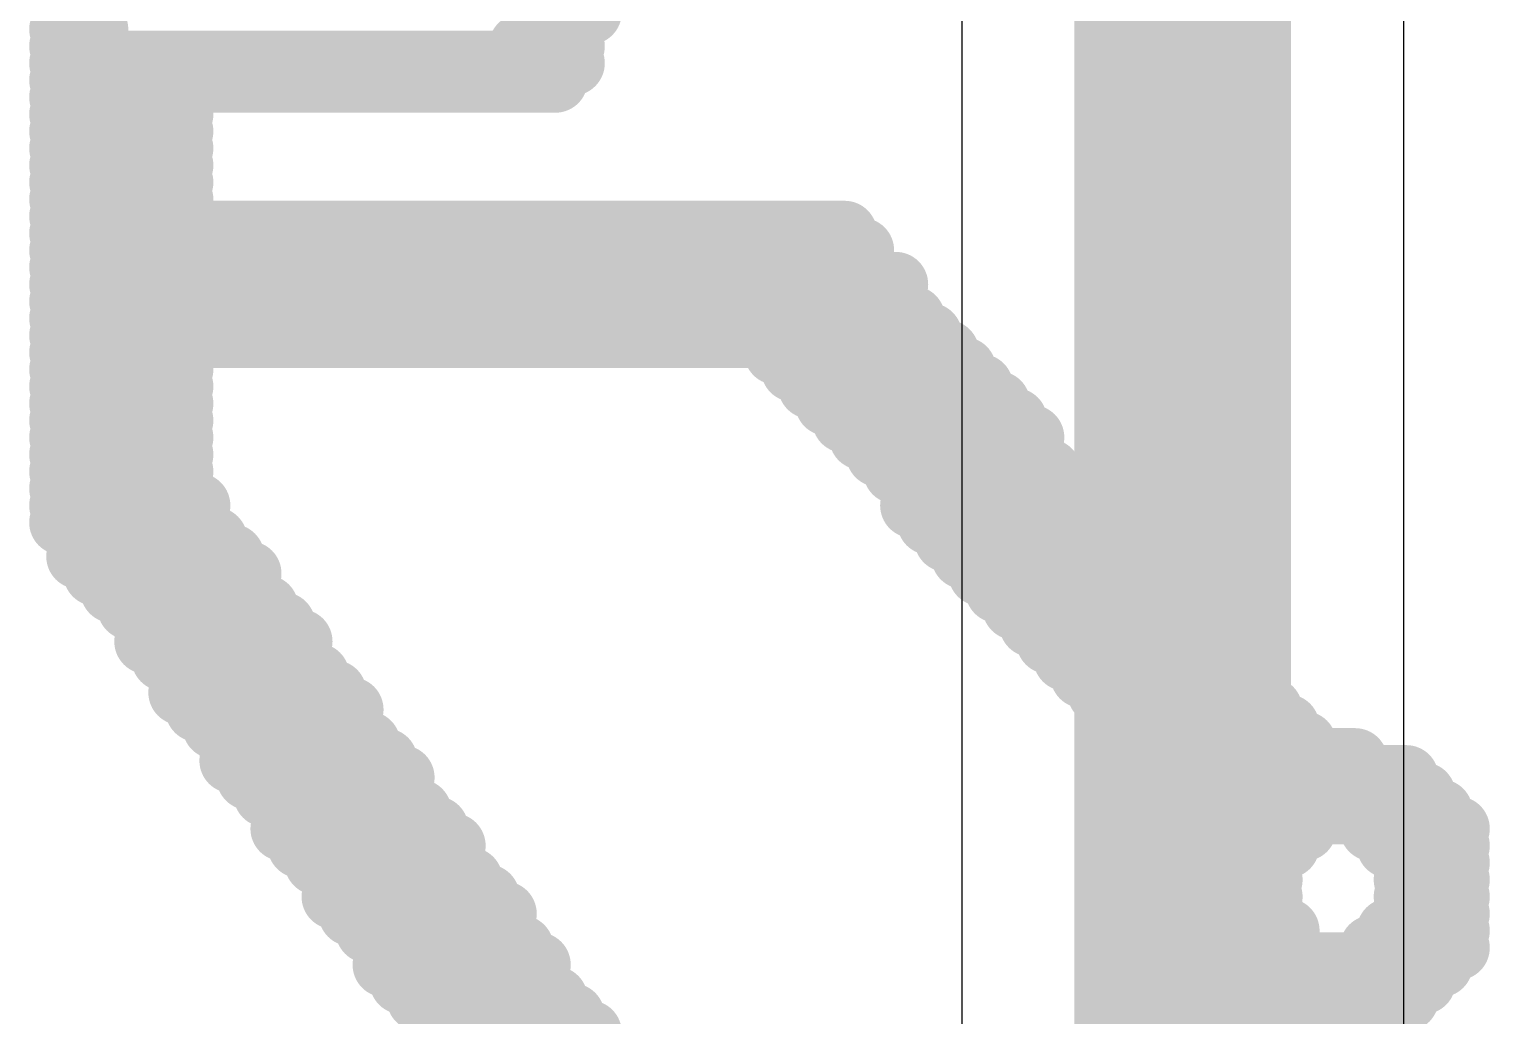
# Model space of a CAD drawing. Header units: inches. Extents: x -4.4 to 45.3, y -0.3 to 53.7.
# Drawn here: x 21.712 to 23.423, y 9.031 to 10.188 of the extents above; entities that cross this region are included whole.
import ezdxf

# ---------------------------------------------------------------- set-up
doc = ezdxf.new("R2010")
doc.units = ezdxf.units.IN
doc.layers.add('Bottom Overlay', color=54, linetype='Continuous')
doc.layers.add('Signal_2', color=76, linetype='Continuous')

msp = doc.modelspace()

# ---------------------------------------------------------------- linework, layer by layer
at = {"layer": 'Bottom Overlay', "const_width": 0.0762}
for points in [[(21.7498, 10.2075), (21.7896, 10.2075)], [(22.3081, 10.2075), (22.3679, 10.2075)], [(21.7498, 10.1875), (21.7896, 10.1875)], [(22.3081, 10.1875), (22.348, 10.1875)], [(21.7498, 10.1676), (21.7896, 10.1676)], [(22.2882, 10.1676), (22.348, 10.1676)], [(21.7498, 10.1477), (21.7896, 10.1477)], [(21.8295, 10.1477), (22.348, 10.1477)], [(21.7498, 10.1277), (21.7896, 10.1277)], [(21.8295, 10.1277), (22.328, 10.1277)], [(21.7498, 10.1078), (21.7896, 10.1078)], [(21.8295, 10.1078), (21.8893, 10.1078)], [(21.7498, 10.0878), (21.7896, 10.0878)], [(21.8295, 10.0878), (21.8893, 10.0878)], [(21.7498, 10.0679), (21.7896, 10.0679)], [(21.8295, 10.0679), (21.8893, 10.0679)], [(21.7498, 10.048), (21.7896, 10.048)], [(21.8295, 10.048), (21.8893, 10.048)], [(21.7498, 10.028), (21.7896, 10.028)], [(21.8295, 10.028), (21.8893, 10.028)], [(21.7498, 10.0081), (21.7896, 10.0081)], [(21.8295, 10.0081), (21.8893, 10.0081)], [(21.7498, 9.9881), (21.7896, 9.9881)], [(21.8295, 9.9881), (21.8893, 9.9881)], [(21.7498, 9.9682), (21.7896, 9.9682)], [(21.8295, 9.9682), (21.8893, 9.9682)], [(21.7498, 9.9483), (21.7896, 9.9483)], [(21.8295, 9.9483), (22.667, 9.9483)], [(21.7498, 9.9283), (21.7896, 9.9283)], [(21.8295, 9.9283), (22.687, 9.9283)], [(21.7498, 9.9084), (21.7896, 9.9084)], [(21.8295, 9.9084), (22.687, 9.9084)], [(21.7498, 9.8884), (21.7896, 9.8884)], [(22.6471, 9.8884), (22.7268, 9.8884)], [(21.7498, 9.8685), (21.7896, 9.8685)], [(22.667, 9.8685), (22.7268, 9.8685)], [(21.7498, 9.8486), (21.7896, 9.8486)], [(21.8495, 9.8486), (22.6271, 9.8486)], [(22.687, 9.8486), (22.7468, 9.8486)], [(21.7498, 9.8286), (21.7896, 9.8286)], [(21.8495, 9.8286), (22.6271, 9.8286)], [(22.7069, 9.8286), (22.7667, 9.8286)], [(21.7498, 9.8087), (21.7896, 9.8087)], [(21.8495, 9.8087), (21.8893, 9.8087)], [(22.5873, 9.8087), (22.6471, 9.8087)], [(22.7268, 9.8087), (22.7867, 9.8087)], [(21.7498, 9.7887), (21.7896, 9.7887)], [(21.8495, 9.7887), (21.8893, 9.7887)], [(22.6072, 9.7887), (22.667, 9.7887)], [(22.7468, 9.7887), (22.8066, 9.7887)], [(21.7498, 9.7688), (21.7896, 9.7688)], [(21.8495, 9.7688), (21.8893, 9.7688)], [(22.6271, 9.7688), (22.687, 9.7688)], [(22.7667, 9.7688), (22.8265, 9.7688)], [(21.7498, 9.7488), (21.7896, 9.7488)], [(21.8495, 9.7488), (21.8893, 9.7488)], [(22.6471, 9.7488), (22.7069, 9.7488)], [(22.7667, 9.7488), (22.8465, 9.7488)], [(21.7498, 9.7289), (21.7896, 9.7289)], [(21.8495, 9.7289), (21.8893, 9.7289)], [(22.667, 9.7289), (22.7268, 9.7289)], [(22.7867, 9.7289), (22.8664, 9.7289)], [(21.7498, 9.709), (21.7896, 9.709)], [(21.8495, 9.709), (21.8893, 9.709)], [(22.687, 9.709), (22.7468, 9.709)], [(22.8066, 9.709), (22.8864, 9.709)], [(21.7498, 9.689), (21.7896, 9.689)], [(21.8495, 9.689), (21.8893, 9.689)], [(22.7069, 9.689), (22.7667, 9.689)], [(22.8265, 9.689), (22.8864, 9.689)], [(21.7498, 9.6691), (21.7896, 9.6691)], [(21.8495, 9.6691), (21.8893, 9.6691)], [(22.7268, 9.6691), (22.7867, 9.6691)], [(22.8465, 9.6691), (22.9063, 9.6691)], [(21.7498, 9.6491), (21.7896, 9.6491)], [(21.8495, 9.6491), (21.8893, 9.6491)], [(22.7468, 9.6491), (22.8066, 9.6491)], [(22.8664, 9.6491), (22.9262, 9.6491)], [(21.7498, 9.6292), (21.7896, 9.6292)], [(21.8495, 9.6292), (21.9093, 9.6292)], [(22.7468, 9.6292), (22.8265, 9.6292)], [(22.8864, 9.6292), (22.9462, 9.6292)], [(21.7498, 9.6093), (21.8096, 9.6093)], [(21.8495, 9.6093), (21.9093, 9.6093)], [(22.7667, 9.6093), (22.8465, 9.6093)], [(22.9063, 9.6093), (22.9661, 9.6093)], [(21.7697, 9.5893), (21.8295, 9.5893)], [(21.8694, 9.5893), (21.9292, 9.5893)], [(22.7867, 9.5893), (22.8664, 9.5893)], [(22.9262, 9.5893), (22.9861, 9.5893)], [(21.7697, 9.5694), (21.8295, 9.5694)], [(21.8893, 9.5694), (21.9492, 9.5694)], [(22.8066, 9.5694), (22.8864, 9.5694)], [(22.9462, 9.5694), (23.006, 9.5694)], [(21.7896, 9.5494), (21.8495, 9.5494)], [(21.9093, 9.5494), (21.9691, 9.5494)], [(22.8265, 9.5494), (22.8864, 9.5494)], [(22.9462, 9.5494), (23.0259, 9.5494)], [(21.8096, 9.5295), (21.8694, 9.5295)], [(21.9093, 9.5295), (21.9691, 9.5295)], [(22.8465, 9.5295), (22.9063, 9.5295)], [(22.9861, 9.5295), (23.0459, 9.5295)], [(21.8295, 9.5096), (21.8893, 9.5096)], [(21.9292, 9.5096), (21.989, 9.5096)], [(22.8664, 9.5096), (22.9262, 9.5096)], [(22.9861, 9.5096), (23.0658, 9.5096)], [(21.8495, 9.4896), (21.8893, 9.4896)], [(21.9492, 9.4896), (22.009, 9.4896)], [(22.8864, 9.4896), (22.9462, 9.4896)], [(23.006, 9.4896), (23.0658, 9.4896)], [(21.8495, 9.4697), (21.9093, 9.4697)], [(21.9691, 9.4697), (22.0289, 9.4697)], [(22.9063, 9.4697), (22.9661, 9.4697)], [(23.0259, 9.4697), (23.0858, 9.4697)], [(21.8694, 9.4497), (21.9292, 9.4497)], [(21.989, 9.4497), (22.0289, 9.4497)], [(22.9262, 9.4497), (22.9861, 9.4497)], [(23.0459, 9.4497), (23.1057, 9.4497)], [(21.8893, 9.4298), (21.9492, 9.4298)], [(21.989, 9.4298), (22.0489, 9.4298)], [(22.9462, 9.4298), (23.006, 9.4298)], [(23.0658, 9.4298), (23.1256, 9.4298)], [(21.8893, 9.4099), (21.9492, 9.4099)], [(22.009, 9.4099), (22.0688, 9.4099)], [(22.9661, 9.4099), (23.0259, 9.4099)], [(23.0858, 9.4099), (23.1456, 9.4099)], [(21.9093, 9.3899), (21.9691, 9.3899)], [(22.0289, 9.3899), (22.0887, 9.3899)], [(22.9861, 9.3899), (23.0459, 9.3899)], [(23.1057, 9.3899), (23.1655, 9.3899)], [(21.9292, 9.37), (21.989, 9.37)], [(22.0289, 9.37), (22.0887, 9.37)], [(23.006, 9.37), (23.0658, 9.37)], [(23.1256, 9.37), (23.1855, 9.37)], [(21.9492, 9.35), (22.009, 9.35)], [(22.0489, 9.35), (22.1087, 9.35)], [(23.0259, 9.35), (23.0858, 9.35)], [(23.1256, 9.35), (23.2054, 9.35)], [(21.9492, 9.3301), (22.009, 9.3301)], [(22.0688, 9.3301), (22.1286, 9.3301)], [(23.0459, 9.3301), (23.1057, 9.3301)], [(23.1456, 9.3301), (23.2652, 9.3301)], [(21.9691, 9.3102), (22.0289, 9.3102)], [(22.0688, 9.3102), (22.1486, 9.3102)], [(23.0459, 9.3102), (23.325, 9.3102)], [(21.989, 9.2902), (22.0489, 9.2902)], [(22.0887, 9.2902), (22.1486, 9.2902)], [(23.0658, 9.2902), (23.345, 9.2902)], [(22.009, 9.2703), (22.0688, 9.2703)], [(22.1087, 9.2703), (22.1685, 9.2703)], [(23.0858, 9.2703), (23.3649, 9.2703)], [(22.009, 9.2503), (22.0688, 9.2503)], [(22.1286, 9.2503), (22.1884, 9.2503)], [(23.1057, 9.2503), (23.2054, 9.2503)], [(23.2852, 9.2503), (23.3849, 9.2503)], [(22.0289, 9.2304), (22.0887, 9.2304)], [(22.1486, 9.2304), (22.2084, 9.2304)], [(23.1057, 9.2304), (23.1855, 9.2304)], [(23.3051, 9.2304), (23.3849, 9.2304)], [(22.0489, 9.2105), (22.1087, 9.2105)], [(22.1486, 9.2105), (22.2084, 9.2105)], [(23.0858, 9.2105), (23.1655, 9.2105)], [(23.325, 9.2105), (23.3849, 9.2105)], [(22.0688, 9.1905), (22.1286, 9.1905)], [(22.1685, 9.1905), (22.2283, 9.1905)], [(23.0858, 9.1905), (23.1655, 9.1905)], [(23.325, 9.1905), (23.3849, 9.1905)], [(22.0688, 9.1706), (22.1286, 9.1706)], [(22.1884, 9.1706), (22.2483, 9.1706)], [(23.0858, 9.1706), (23.1655, 9.1706)], [(23.325, 9.1706), (23.3849, 9.1706)], [(22.0887, 9.1506), (22.1486, 9.1506)], [(22.1884, 9.1506), (22.2682, 9.1506)], [(23.0858, 9.1506), (23.1655, 9.1506)], [(23.325, 9.1506), (23.3849, 9.1506)], [(22.1087, 9.1307), (22.1685, 9.1307)], [(22.2084, 9.1307), (22.2682, 9.1307)], [(23.1057, 9.1307), (23.1855, 9.1307)], [(23.3051, 9.1307), (23.3849, 9.1307)], [(22.1286, 9.1108), (22.1884, 9.1108)], [(22.2283, 9.1108), (22.2882, 9.1108)], [(23.1057, 9.1108), (23.1855, 9.1108)], [(23.2852, 9.1108), (23.3849, 9.1108)], [(22.1286, 9.0908), (22.1884, 9.0908)], [(22.2483, 9.0908), (22.3081, 9.0908)], [(23.1256, 9.0908), (23.3649, 9.0908)], [(22.1486, 9.0709), (22.2084, 9.0709)], [(22.2682, 9.0709), (22.3081, 9.0709)], [(23.1256, 9.0709), (23.345, 9.0709)], [(22.1685, 9.0509), (22.2283, 9.0509)], [(22.2682, 9.0509), (22.328, 9.0509)], [(23.1655, 9.0509), (23.325, 9.0509)], [(22.1884, 9.031), (22.2483, 9.031)], [(22.2882, 9.031), (22.348, 9.031)], [(23.2054, 9.031), (23.2652, 9.031)], [(22.1884, 9.0111), (22.2483, 9.0111)], [(22.3081, 9.0111), (22.3679, 9.0111)]]:
    msp.add_lwpolyline(points, dxfattribs=at)
at = {"layer": 'Bottom Overlay', "const_width": 0.0381}
for points in [[(21.7307, 10.2075, 1), (21.7688, 10.2075, 1)], [(21.7706, 10.2075, 1), (21.8087, 10.2075, 1)], [(22.289, 10.2075, 1), (22.3271, 10.2075, 1)], [(22.3489, 10.2075, 1), (22.387, 10.2075, 1)], [(21.7307, 10.1875, 1), (21.7688, 10.1875, 1)], [(21.7706, 10.1875, 1), (21.8087, 10.1875, 1)], [(22.289, 10.1875, 1), (22.3271, 10.1875, 1)], [(22.3289, 10.1875, 1), (22.367, 10.1875, 1)], [(21.7307, 10.1676, 1), (21.7688, 10.1676, 1)], [(21.7706, 10.1676, 1), (21.8087, 10.1676, 1)], [(22.2691, 10.1676, 1), (22.3072, 10.1676, 1)], [(22.3289, 10.1676, 1), (22.367, 10.1676, 1)], [(21.7307, 10.1477, 1), (21.7688, 10.1477, 1)], [(21.7706, 10.1477, 1), (21.8087, 10.1477, 1)], [(21.8105, 10.1477, 1), (21.8486, 10.1477, 1)], [(22.3289, 10.1477, 1), (22.367, 10.1477, 1)], [(21.7307, 10.1277, 1), (21.7688, 10.1277, 1)], [(21.7706, 10.1277, 1), (21.8087, 10.1277, 1)], [(21.8105, 10.1277, 1), (21.8486, 10.1277, 1)], [(22.309, 10.1277, 1), (22.3471, 10.1277, 1)], [(21.7307, 10.1078, 1), (21.7688, 10.1078, 1)], [(21.7706, 10.1078, 1), (21.8087, 10.1078, 1)], [(21.8105, 10.1078, 1), (21.8486, 10.1078, 1)], [(21.8703, 10.1078, 1), (21.9084, 10.1078, 1)], [(21.7307, 10.0878, 1), (21.7688, 10.0878, 1)], [(21.7706, 10.0878, 1), (21.8087, 10.0878, 1)], [(21.8105, 10.0878, 1), (21.8486, 10.0878, 1)], [(21.8703, 10.0878, 1), (21.9084, 10.0878, 1)], [(21.7307, 10.0679, 1), (21.7688, 10.0679, 1)], [(21.7706, 10.0679, 1), (21.8087, 10.0679, 1)], [(21.8105, 10.0679, 1), (21.8486, 10.0679, 1)], [(21.8703, 10.0679, 1), (21.9084, 10.0679, 1)], [(21.7307, 10.048, 1), (21.7688, 10.048, 1)], [(21.7706, 10.048, 1), (21.8087, 10.048, 1)], [(21.8105, 10.048, 1), (21.8486, 10.048, 1)], [(21.8703, 10.048, 1), (21.9084, 10.048, 1)], [(21.7307, 10.028, 1), (21.7688, 10.028, 1)], [(21.7706, 10.028, 1), (21.8087, 10.028, 1)], [(21.8105, 10.028, 1), (21.8486, 10.028, 1)], [(21.8703, 10.028, 1), (21.9084, 10.028, 1)], [(21.7307, 10.0081, 1), (21.7688, 10.0081, 1)], [(21.7706, 10.0081, 1), (21.8087, 10.0081, 1)], [(21.8105, 10.0081, 1), (21.8486, 10.0081, 1)], [(21.8703, 10.0081, 1), (21.9084, 10.0081, 1)], [(21.7307, 9.9881, 1), (21.7688, 9.9881, 1)], [(21.7706, 9.9881, 1), (21.8087, 9.9881, 1)], [(21.8105, 9.9881, 1), (21.8486, 9.9881, 1)], [(21.8703, 9.9881, 1), (21.9084, 9.9881, 1)], [(21.7307, 9.9682, 1), (21.7688, 9.9682, 1)], [(21.7706, 9.9682, 1), (21.8087, 9.9682, 1)], [(21.8105, 9.9682, 1), (21.8486, 9.9682, 1)], [(21.8703, 9.9682, 1), (21.9084, 9.9682, 1)], [(21.7307, 9.9483, 1), (21.7688, 9.9483, 1)], [(21.7706, 9.9483, 1), (21.8087, 9.9483, 1)], [(21.8105, 9.9483, 1), (21.8486, 9.9483, 1)], [(22.648, 9.9483, 1), (22.6861, 9.9483, 1)], [(21.7307, 9.9283, 1), (21.7688, 9.9283, 1)], [(21.7706, 9.9283, 1), (21.8087, 9.9283, 1)], [(21.8105, 9.9283, 1), (21.8486, 9.9283, 1)], [(22.6679, 9.9283, 1), (22.706, 9.9283, 1)], [(21.7307, 9.9084, 1), (21.7688, 9.9084, 1)], [(21.7706, 9.9084, 1), (21.8087, 9.9084, 1)], [(21.8105, 9.9084, 1), (21.8486, 9.9084, 1)], [(22.6679, 9.9084, 1), (22.706, 9.9084, 1)], [(21.7307, 9.8884, 1), (21.7688, 9.8884, 1)], [(21.7706, 9.8884, 1), (21.8087, 9.8884, 1)], [(22.628, 9.8884, 1), (22.6661, 9.8884, 1)], [(22.7078, 9.8884, 1), (22.7459, 9.8884, 1)], [(21.7307, 9.8685, 1), (21.7688, 9.8685, 1)], [(21.7706, 9.8685, 1), (21.8087, 9.8685, 1)], [(22.648, 9.8685, 1), (22.6861, 9.8685, 1)], [(22.7078, 9.8685, 1), (22.7459, 9.8685, 1)], [(21.7307, 9.8486, 1), (21.7688, 9.8486, 1)], [(21.7706, 9.8486, 1), (21.8087, 9.8486, 1)], [(21.8304, 9.8486, 1), (21.8685, 9.8486, 1)], [(22.6081, 9.8486, 1), (22.6462, 9.8486, 1)], [(22.6679, 9.8486, 1), (22.706, 9.8486, 1)], [(22.7277, 9.8486, 1), (22.7658, 9.8486, 1)], [(21.7307, 9.8286, 1), (21.7688, 9.8286, 1)], [(21.7706, 9.8286, 1), (21.8087, 9.8286, 1)], [(21.8304, 9.8286, 1), (21.8685, 9.8286, 1)], [(22.6081, 9.8286, 1), (22.6462, 9.8286, 1)], [(22.6878, 9.8286, 1), (22.7259, 9.8286, 1)], [(22.7477, 9.8286, 1), (22.7858, 9.8286, 1)], [(21.7307, 9.8087, 1), (21.7688, 9.8087, 1)], [(21.7706, 9.8087, 1), (21.8087, 9.8087, 1)], [(21.8304, 9.8087, 1), (21.8685, 9.8087, 1)], [(21.8703, 9.8087, 1), (21.9084, 9.8087, 1)], [(22.5682, 9.8087, 1), (22.6063, 9.8087, 1)], [(22.628, 9.8087, 1), (22.6661, 9.8087, 1)], [(22.7078, 9.8087, 1), (22.7459, 9.8087, 1)], [(22.7676, 9.8087, 1), (22.8057, 9.8087, 1)], [(21.7307, 9.7887, 1), (21.7688, 9.7887, 1)], [(21.7706, 9.7887, 1), (21.8087, 9.7887, 1)], [(21.8304, 9.7887, 1), (21.8685, 9.7887, 1)], [(21.8703, 9.7887, 1), (21.9084, 9.7887, 1)], [(22.5881, 9.7887, 1), (22.6262, 9.7887, 1)], [(22.648, 9.7887, 1), (22.6861, 9.7887, 1)], [(22.7277, 9.7887, 1), (22.7658, 9.7887, 1)], [(22.7875, 9.7887, 1), (22.8256, 9.7887, 1)], [(21.7307, 9.7688, 1), (21.7688, 9.7688, 1)], [(21.7706, 9.7688, 1), (21.8087, 9.7688, 1)], [(21.8304, 9.7688, 1), (21.8685, 9.7688, 1)], [(21.8703, 9.7688, 1), (21.9084, 9.7688, 1)], [(22.6081, 9.7688, 1), (22.6462, 9.7688, 1)], [(22.6679, 9.7688, 1), (22.706, 9.7688, 1)], [(22.7477, 9.7688, 1), (22.7858, 9.7688, 1)], [(22.8075, 9.7688, 1), (22.8456, 9.7688, 1)], [(21.7307, 9.7488, 1), (21.7688, 9.7488, 1)], [(21.7706, 9.7488, 1), (21.8087, 9.7488, 1)], [(21.8304, 9.7488, 1), (21.8685, 9.7488, 1)], [(21.8703, 9.7488, 1), (21.9084, 9.7488, 1)], [(22.628, 9.7488, 1), (22.6661, 9.7488, 1)], [(22.6878, 9.7488, 1), (22.7259, 9.7488, 1)], [(22.7477, 9.7488, 1), (22.7858, 9.7488, 1)], [(22.8274, 9.7488, 1), (22.8655, 9.7488, 1)], [(21.7307, 9.7289, 1), (21.7688, 9.7289, 1)], [(21.7706, 9.7289, 1), (21.8087, 9.7289, 1)], [(21.8304, 9.7289, 1), (21.8685, 9.7289, 1)], [(21.8703, 9.7289, 1), (21.9084, 9.7289, 1)], [(22.648, 9.7289, 1), (22.6861, 9.7289, 1)], [(22.7078, 9.7289, 1), (22.7459, 9.7289, 1)], [(22.7676, 9.7289, 1), (22.8057, 9.7289, 1)], [(22.8474, 9.7289, 1), (22.8855, 9.7289, 1)], [(21.7307, 9.709, 1), (21.7688, 9.709, 1)], [(21.7706, 9.709, 1), (21.8087, 9.709, 1)], [(21.8304, 9.709, 1), (21.8685, 9.709, 1)], [(21.8703, 9.709, 1), (21.9084, 9.709, 1)], [(22.6679, 9.709, 1), (22.706, 9.709, 1)], [(22.7277, 9.709, 1), (22.7658, 9.709, 1)], [(22.7875, 9.709, 1), (22.8256, 9.709, 1)], [(22.8673, 9.709, 1), (22.9054, 9.709, 1)], [(21.7307, 9.689, 1), (21.7688, 9.689, 1)], [(21.7706, 9.689, 1), (21.8087, 9.689, 1)], [(21.8304, 9.689, 1), (21.8685, 9.689, 1)], [(21.8703, 9.689, 1), (21.9084, 9.689, 1)], [(22.6878, 9.689, 1), (22.7259, 9.689, 1)], [(22.7477, 9.689, 1), (22.7858, 9.689, 1)], [(22.8075, 9.689, 1), (22.8456, 9.689, 1)], [(22.8673, 9.689, 1), (22.9054, 9.689, 1)], [(21.7307, 9.6691, 1), (21.7688, 9.6691, 1)], [(21.7706, 9.6691, 1), (21.8087, 9.6691, 1)], [(21.8304, 9.6691, 1), (21.8685, 9.6691, 1)], [(21.8703, 9.6691, 1), (21.9084, 9.6691, 1)], [(22.7078, 9.6691, 1), (22.7459, 9.6691, 1)], [(22.7676, 9.6691, 1), (22.8057, 9.6691, 1)], [(22.8274, 9.6691, 1), (22.8655, 9.6691, 1)], [(22.8872, 9.6691, 1), (22.9253, 9.6691, 1)], [(21.7307, 9.6491, 1), (21.7688, 9.6491, 1)], [(21.7706, 9.6491, 1), (21.8087, 9.6491, 1)], [(21.8304, 9.6491, 1), (21.8685, 9.6491, 1)], [(21.8703, 9.6491, 1), (21.9084, 9.6491, 1)], [(22.7277, 9.6491, 1), (22.7658, 9.6491, 1)], [(22.7875, 9.6491, 1), (22.8256, 9.6491, 1)], [(22.8474, 9.6491, 1), (22.8855, 9.6491, 1)], [(22.9072, 9.6491, 1), (22.9453, 9.6491, 1)], [(21.7307, 9.6292, 1), (21.7688, 9.6292, 1)], [(21.7706, 9.6292, 1), (21.8087, 9.6292, 1)], [(21.8304, 9.6292, 1), (21.8685, 9.6292, 1)], [(21.8902, 9.6292, 1), (21.9283, 9.6292, 1)], [(22.7277, 9.6292, 1), (22.7658, 9.6292, 1)], [(22.8075, 9.6292, 1), (22.8456, 9.6292, 1)], [(22.8673, 9.6292, 1), (22.9054, 9.6292, 1)], [(22.9271, 9.6292, 1), (22.9652, 9.6292, 1)], [(21.7307, 9.6093, 1), (21.7688, 9.6093, 1)], [(21.7905, 9.6093, 1), (21.8286, 9.6093, 1)], [(21.8304, 9.6093, 1), (21.8685, 9.6093, 1)], [(21.8902, 9.6093, 1), (21.9283, 9.6093, 1)], [(22.7477, 9.6093, 1), (22.7858, 9.6093, 1)], [(22.8274, 9.6093, 1), (22.8655, 9.6093, 1)], [(22.8872, 9.6093, 1), (22.9253, 9.6093, 1)], [(22.9471, 9.6093, 1), (22.9852, 9.6093, 1)], [(21.7507, 9.5893, 1), (21.7888, 9.5893, 1)], [(21.8105, 9.5893, 1), (21.8486, 9.5893, 1)], [(21.8504, 9.5893, 1), (21.8885, 9.5893, 1)], [(21.9102, 9.5893, 1), (21.9483, 9.5893, 1)], [(22.7676, 9.5893, 1), (22.8057, 9.5893, 1)], [(22.8474, 9.5893, 1), (22.8855, 9.5893, 1)], [(22.9072, 9.5893, 1), (22.9453, 9.5893, 1)], [(22.967, 9.5893, 1), (23.0051, 9.5893, 1)], [(21.7507, 9.5694, 1), (21.7888, 9.5694, 1)], [(21.8105, 9.5694, 1), (21.8486, 9.5694, 1)], [(21.8703, 9.5694, 1), (21.9084, 9.5694, 1)], [(21.9301, 9.5694, 1), (21.9682, 9.5694, 1)], [(22.7875, 9.5694, 1), (22.8256, 9.5694, 1)], [(22.8673, 9.5694, 1), (22.9054, 9.5694, 1)], [(22.9271, 9.5694, 1), (22.9652, 9.5694, 1)], [(22.9869, 9.5694, 1), (23.025, 9.5694, 1)], [(21.7706, 9.5494, 1), (21.8087, 9.5494, 1)], [(21.8304, 9.5494, 1), (21.8685, 9.5494, 1)], [(21.8902, 9.5494, 1), (21.9283, 9.5494, 1)], [(21.9501, 9.5494, 1), (21.9882, 9.5494, 1)], [(22.8075, 9.5494, 1), (22.8456, 9.5494, 1)], [(22.8673, 9.5494, 1), (22.9054, 9.5494, 1)], [(22.9271, 9.5494, 1), (22.9652, 9.5494, 1)], [(23.0069, 9.5494, 1), (23.045, 9.5494, 1)], [(21.7905, 9.5295, 1), (21.8286, 9.5295, 1)], [(21.8504, 9.5295, 1), (21.8885, 9.5295, 1)], [(21.8902, 9.5295, 1), (21.9283, 9.5295, 1)], [(21.9501, 9.5295, 1), (21.9882, 9.5295, 1)], [(22.8274, 9.5295, 1), (22.8655, 9.5295, 1)], [(22.8872, 9.5295, 1), (22.9253, 9.5295, 1)], [(22.967, 9.5295, 1), (23.0051, 9.5295, 1)], [(23.0268, 9.5295, 1), (23.0649, 9.5295, 1)], [(21.8105, 9.5096, 1), (21.8486, 9.5096, 1)], [(21.8703, 9.5096, 1), (21.9084, 9.5096, 1)], [(21.9102, 9.5096, 1), (21.9483, 9.5096, 1)], [(21.97, 9.5096, 1), (22.0081, 9.5096, 1)], [(22.8474, 9.5096, 1), (22.8855, 9.5096, 1)], [(22.9072, 9.5096, 1), (22.9453, 9.5096, 1)], [(22.967, 9.5096, 1), (23.0051, 9.5096, 1)], [(23.0468, 9.5096, 1), (23.0849, 9.5096, 1)], [(21.8304, 9.4896, 1), (21.8685, 9.4896, 1)], [(21.8703, 9.4896, 1), (21.9084, 9.4896, 1)], [(21.9301, 9.4896, 1), (21.9682, 9.4896, 1)], [(21.9899, 9.4896, 1), (22.028, 9.4896, 1)], [(22.8673, 9.4896, 1), (22.9054, 9.4896, 1)], [(22.9271, 9.4896, 1), (22.9652, 9.4896, 1)], [(22.9869, 9.4896, 1), (23.025, 9.4896, 1)], [(23.0468, 9.4896, 1), (23.0849, 9.4896, 1)], [(21.8304, 9.4697, 1), (21.8685, 9.4697, 1)], [(21.8902, 9.4697, 1), (21.9283, 9.4697, 1)], [(21.9501, 9.4697, 1), (21.9882, 9.4697, 1)], [(22.0099, 9.4697, 1), (22.048, 9.4697, 1)], [(22.8872, 9.4697, 1), (22.9253, 9.4697, 1)], [(22.9471, 9.4697, 1), (22.9852, 9.4697, 1)], [(23.0069, 9.4697, 1), (23.045, 9.4697, 1)], [(23.0667, 9.4697, 1), (23.1048, 9.4697, 1)], [(21.8504, 9.4497, 1), (21.8885, 9.4497, 1)], [(21.9102, 9.4497, 1), (21.9483, 9.4497, 1)], [(21.97, 9.4497, 1), (22.0081, 9.4497, 1)], [(22.0099, 9.4497, 1), (22.048, 9.4497, 1)], [(22.9072, 9.4497, 1), (22.9453, 9.4497, 1)], [(22.967, 9.4497, 1), (23.0051, 9.4497, 1)], [(23.0268, 9.4497, 1), (23.0649, 9.4497, 1)], [(23.0866, 9.4497, 1), (23.1247, 9.4497, 1)], [(21.8703, 9.4298, 1), (21.9084, 9.4298, 1)], [(21.9301, 9.4298, 1), (21.9682, 9.4298, 1)], [(21.97, 9.4298, 1), (22.0081, 9.4298, 1)], [(22.0298, 9.4298, 1), (22.0679, 9.4298, 1)], [(22.9271, 9.4298, 1), (22.9652, 9.4298, 1)], [(22.9869, 9.4298, 1), (23.025, 9.4298, 1)], [(23.0468, 9.4298, 1), (23.0849, 9.4298, 1)], [(23.1066, 9.4298, 1), (23.1447, 9.4298, 1)], [(21.8703, 9.4099, 1), (21.9084, 9.4099, 1)], [(21.9301, 9.4099, 1), (21.9682, 9.4099, 1)], [(21.9899, 9.4099, 1), (22.028, 9.4099, 1)], [(22.0498, 9.4099, 1), (22.0879, 9.4099, 1)], [(22.9471, 9.4099, 1), (22.9852, 9.4099, 1)], [(23.0069, 9.4099, 1), (23.045, 9.4099, 1)], [(23.0667, 9.4099, 1), (23.1048, 9.4099, 1)], [(23.1265, 9.4099, 1), (23.1646, 9.4099, 1)], [(21.8902, 9.3899, 1), (21.9283, 9.3899, 1)], [(21.9501, 9.3899, 1), (21.9882, 9.3899, 1)], [(22.0099, 9.3899, 1), (22.048, 9.3899, 1)], [(22.0697, 9.3899, 1), (22.1078, 9.3899, 1)], [(22.967, 9.3899, 1), (23.0051, 9.3899, 1)], [(23.0268, 9.3899, 1), (23.0649, 9.3899, 1)], [(23.0866, 9.3899, 1), (23.1247, 9.3899, 1)], [(23.1465, 9.3899, 1), (23.1846, 9.3899, 1)], [(21.9102, 9.37, 1), (21.9483, 9.37, 1)], [(21.97, 9.37, 1), (22.0081, 9.37, 1)], [(22.0099, 9.37, 1), (22.048, 9.37, 1)], [(22.0697, 9.37, 1), (22.1078, 9.37, 1)], [(22.9869, 9.37, 1), (23.025, 9.37, 1)], [(23.0468, 9.37, 1), (23.0849, 9.37, 1)], [(23.1066, 9.37, 1), (23.1447, 9.37, 1)], [(23.1664, 9.37, 1), (23.2045, 9.37, 1)], [(21.9301, 9.35, 1), (21.9682, 9.35, 1)], [(21.9899, 9.35, 1), (22.028, 9.35, 1)], [(22.0298, 9.35, 1), (22.0679, 9.35, 1)], [(22.0896, 9.35, 1), (22.1277, 9.35, 1)], [(23.0069, 9.35, 1), (23.045, 9.35, 1)], [(23.0667, 9.35, 1), (23.1048, 9.35, 1)], [(23.1066, 9.35, 1), (23.1447, 9.35, 1)], [(23.1863, 9.35, 1), (23.2244, 9.35, 1)], [(21.9301, 9.3301, 1), (21.9682, 9.3301, 1)], [(21.9899, 9.3301, 1), (22.028, 9.3301, 1)], [(22.0498, 9.3301, 1), (22.0879, 9.3301, 1)], [(22.1096, 9.3301, 1), (22.1477, 9.3301, 1)], [(23.0268, 9.3301, 1), (23.0649, 9.3301, 1)], [(23.0866, 9.3301, 1), (23.1247, 9.3301, 1)], [(23.1265, 9.3301, 1), (23.1646, 9.3301, 1)], [(23.2462, 9.3301, 1), (23.2843, 9.3301, 1)], [(21.9501, 9.3102, 1), (21.9882, 9.3102, 1)], [(22.0099, 9.3102, 1), (22.048, 9.3102, 1)], [(22.0498, 9.3102, 1), (22.0879, 9.3102, 1)], [(22.1295, 9.3102, 1), (22.1676, 9.3102, 1)], [(23.0268, 9.3102, 1), (23.0649, 9.3102, 1)], [(23.306, 9.3102, 1), (23.3441, 9.3102, 1)], [(21.97, 9.2902, 1), (22.0081, 9.2902, 1)], [(22.0298, 9.2902, 1), (22.0679, 9.2902, 1)], [(22.0697, 9.2902, 1), (22.1078, 9.2902, 1)], [(22.1295, 9.2902, 1), (22.1676, 9.2902, 1)], [(23.0468, 9.2902, 1), (23.0849, 9.2902, 1)], [(23.3259, 9.2902, 1), (23.364, 9.2902, 1)], [(21.9899, 9.2703, 1), (22.028, 9.2703, 1)], [(22.0498, 9.2703, 1), (22.0879, 9.2703, 1)], [(22.0896, 9.2703, 1), (22.1277, 9.2703, 1)], [(22.1495, 9.2703, 1), (22.1876, 9.2703, 1)], [(23.0667, 9.2703, 1), (23.1048, 9.2703, 1)], [(23.3459, 9.2703, 1), (23.384, 9.2703, 1)], [(21.9899, 9.2503, 1), (22.028, 9.2503, 1)], [(22.0498, 9.2503, 1), (22.0879, 9.2503, 1)], [(22.1096, 9.2503, 1), (22.1477, 9.2503, 1)], [(22.1694, 9.2503, 1), (22.2075, 9.2503, 1)], [(23.0866, 9.2503, 1), (23.1247, 9.2503, 1)], [(23.1863, 9.2503, 1), (23.2244, 9.2503, 1)], [(23.2661, 9.2503, 1), (23.3042, 9.2503, 1)], [(23.3658, 9.2503, 1), (23.4039, 9.2503, 1)], [(22.0099, 9.2304, 1), (22.048, 9.2304, 1)], [(22.0697, 9.2304, 1), (22.1078, 9.2304, 1)], [(22.1295, 9.2304, 1), (22.1676, 9.2304, 1)], [(22.1893, 9.2304, 1), (22.2274, 9.2304, 1)], [(23.0866, 9.2304, 1), (23.1247, 9.2304, 1)], [(23.1664, 9.2304, 1), (23.2045, 9.2304, 1)], [(23.286, 9.2304, 1), (23.3241, 9.2304, 1)], [(23.3658, 9.2304, 1), (23.4039, 9.2304, 1)], [(22.0298, 9.2105, 1), (22.0679, 9.2105, 1)], [(22.0896, 9.2105, 1), (22.1277, 9.2105, 1)], [(22.1295, 9.2105, 1), (22.1676, 9.2105, 1)], [(22.1893, 9.2105, 1), (22.2274, 9.2105, 1)], [(23.0667, 9.2105, 1), (23.1048, 9.2105, 1)], [(23.1465, 9.2105, 1), (23.1846, 9.2105, 1)], [(23.306, 9.2105, 1), (23.3441, 9.2105, 1)], [(23.3658, 9.2105, 1), (23.4039, 9.2105, 1)], [(22.0498, 9.1905, 1), (22.0879, 9.1905, 1)], [(22.1096, 9.1905, 1), (22.1477, 9.1905, 1)], [(22.1495, 9.1905, 1), (22.1876, 9.1905, 1)], [(22.2093, 9.1905, 1), (22.2474, 9.1905, 1)], [(23.0667, 9.1905, 1), (23.1048, 9.1905, 1)], [(23.1465, 9.1905, 1), (23.1846, 9.1905, 1)], [(23.306, 9.1905, 1), (23.3441, 9.1905, 1)], [(23.3658, 9.1905, 1), (23.4039, 9.1905, 1)], [(22.0498, 9.1706, 1), (22.0879, 9.1706, 1)], [(22.1096, 9.1706, 1), (22.1477, 9.1706, 1)], [(22.1694, 9.1706, 1), (22.2075, 9.1706, 1)], [(22.2292, 9.1706, 1), (22.2673, 9.1706, 1)], [(23.0667, 9.1706, 1), (23.1048, 9.1706, 1)], [(23.1465, 9.1706, 1), (23.1846, 9.1706, 1)], [(23.306, 9.1706, 1), (23.3441, 9.1706, 1)], [(23.3658, 9.1706, 1), (23.4039, 9.1706, 1)], [(22.0697, 9.1506, 1), (22.1078, 9.1506, 1)], [(22.1295, 9.1506, 1), (22.1676, 9.1506, 1)], [(22.1694, 9.1506, 1), (22.2075, 9.1506, 1)], [(22.2492, 9.1506, 1), (22.2873, 9.1506, 1)], [(23.0667, 9.1506, 1), (23.1048, 9.1506, 1)], [(23.1465, 9.1506, 1), (23.1846, 9.1506, 1)], [(23.306, 9.1506, 1), (23.3441, 9.1506, 1)], [(23.3658, 9.1506, 1), (23.4039, 9.1506, 1)], [(22.0896, 9.1307, 1), (22.1277, 9.1307, 1)], [(22.1495, 9.1307, 1), (22.1876, 9.1307, 1)], [(22.1893, 9.1307, 1), (22.2274, 9.1307, 1)], [(22.2492, 9.1307, 1), (22.2873, 9.1307, 1)], [(23.0866, 9.1307, 1), (23.1247, 9.1307, 1)], [(23.1664, 9.1307, 1), (23.2045, 9.1307, 1)], [(23.286, 9.1307, 1), (23.3241, 9.1307, 1)], [(23.3658, 9.1307, 1), (23.4039, 9.1307, 1)], [(22.1096, 9.1108, 1), (22.1477, 9.1108, 1)], [(22.1694, 9.1108, 1), (22.2075, 9.1108, 1)], [(22.2093, 9.1108, 1), (22.2474, 9.1108, 1)], [(22.2691, 9.1108, 1), (22.3072, 9.1108, 1)], [(23.0866, 9.1108, 1), (23.1247, 9.1108, 1)], [(23.1664, 9.1108, 1), (23.2045, 9.1108, 1)], [(23.2661, 9.1108, 1), (23.3042, 9.1108, 1)], [(23.3658, 9.1108, 1), (23.4039, 9.1108, 1)], [(22.1096, 9.0908, 1), (22.1477, 9.0908, 1)], [(22.1694, 9.0908, 1), (22.2075, 9.0908, 1)], [(22.2292, 9.0908, 1), (22.2673, 9.0908, 1)], [(22.289, 9.0908, 1), (22.3271, 9.0908, 1)], [(23.1066, 9.0908, 1), (23.1447, 9.0908, 1)], [(23.3459, 9.0908, 1), (23.384, 9.0908, 1)], [(22.1295, 9.0709, 1), (22.1676, 9.0709, 1)], [(22.1893, 9.0709, 1), (22.2274, 9.0709, 1)], [(22.2492, 9.0709, 1), (22.2873, 9.0709, 1)], [(22.289, 9.0709, 1), (22.3271, 9.0709, 1)], [(23.1066, 9.0709, 1), (23.1447, 9.0709, 1)], [(23.3259, 9.0709, 1), (23.364, 9.0709, 1)], [(22.1495, 9.0509, 1), (22.1876, 9.0509, 1)], [(22.2093, 9.0509, 1), (22.2474, 9.0509, 1)], [(22.2492, 9.0509, 1), (22.2873, 9.0509, 1)], [(22.309, 9.0509, 1), (22.3471, 9.0509, 1)], [(23.1465, 9.0509, 1), (23.1846, 9.0509, 1)], [(23.306, 9.0509, 1), (23.3441, 9.0509, 1)], [(22.1694, 9.031, 1), (22.2075, 9.031, 1)], [(22.2292, 9.031, 1), (22.2673, 9.031, 1)], [(22.2691, 9.031, 1), (22.3072, 9.031, 1)], [(22.3289, 9.031, 1), (22.367, 9.031, 1)], [(23.1863, 9.031, 1), (23.2244, 9.031, 1)], [(23.2462, 9.031, 1), (23.2843, 9.031, 1)], [(22.1694, 9.0111, 1), (22.2075, 9.0111, 1)], [(22.2292, 9.0111, 1), (22.2673, 9.0111, 1)], [(22.289, 9.0111, 1), (22.3271, 9.0111, 1)], [(22.3489, 9.0111, 1), (22.387, 9.0111, 1)]]:
    msp.add_lwpolyline(points, format="xyb", close=True, dxfattribs=at)
at = {"layer": 'Signal_2'}
for p, q in [((23.3222, 7.4676), (23.3222, 21.0419)), ((22.8042, 14.0658), (22.8042, 7.5749))]:
    msp.add_line(p, q, dxfattribs=at)
at = {"layer": 'Signal_2', "const_width": 0.254}
msp.add_lwpolyline([(23.0632, 7.4676), (23.0632, 21.3868)], dxfattribs=at)

doc.saveas('drawing.dxf')
